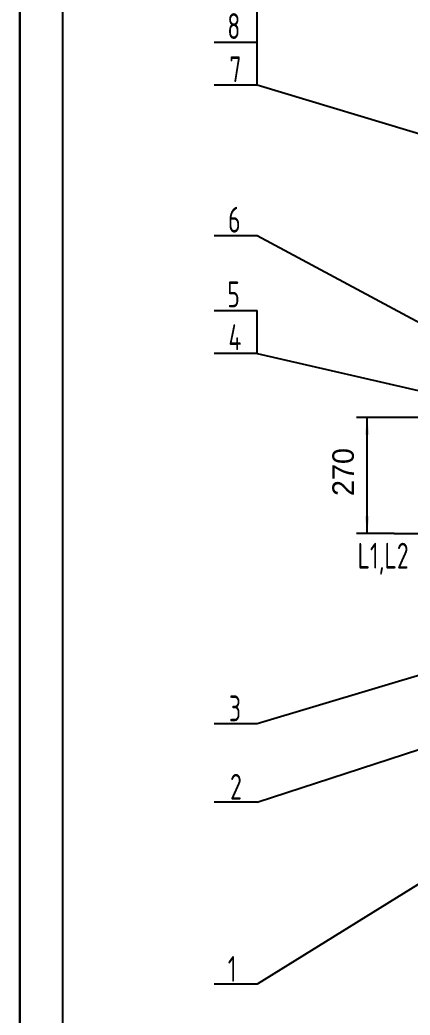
# Model space of a CAD drawing. Extents: x 184 to 1198, y -216 to 625.
# Drawn here: x 604.3 to 695, y 246.8 to 478.2 of the extents above; entities that cross this region are included whole.
import ezdxf

# ---------------------------------------------------------------- set-up
doc = ezdxf.new("R2010")
doc.units = 0
doc.layers.get('0').update_dxf_attribs({"color": 8, "linetype": 'CONTINUOUS'})
doc.layers.add('0-EQUIPMENT', color=7, linetype='CONTINUOUS')
doc.layers.add('1', color=8, linetype='CONTINUOUS')
doc.styles.add('HZTXT', font='tssdeng.shx', dxfattribs={"width": 0.8, "bigfont": 'tssdchn.shx'})
doc.styles.add('STYLE1', font='cadt_en.shx', dxfattribs={"width": 0.650136, "bigfont": 'cadt_hz.shx'})

# ---------------------------------------------------------------- blocks, each defined once
blk = doc.blocks.new('*D27')
for p, q in [((707.03, 385.75), (682.51, 385.75)), ((685.01, 358.75), (685.01, 385.75)), ((691.31, 358.75), (682.51, 358.75))]:
    blk.add_line(p, q)
for points in [[(685.01, 385.75), (685.51, 381.75), (684.51, 381.75)], [(685.01, 358.75), (684.51, 362.75), (685.51, 362.75)]]:
    blk.add_solid(points)
at = {"style": 'STYLE1'}
blk.add_text('270', height=5, rotation=90, dxfattribs=at).set_placement((681.92, 367.48))

msp = doc.modelspace()

# ---------------------------------------------------------------- linework, layer by layer
for p, q in [((604.27989, -216.09659), (604.27989, 624.90341)), ((604.27989, 624.90341), (604.27989, -216.09659, 1))]:
    msp.add_line(p, q)
at = {"layer": '0-EQUIPMENT'}
for p, q in [((659.45414, 463.00437), (659.45414, 513.00437, 1)), ((649.45414, 473.00437), (659.45414, 473.00437)), ((659.45414, 463.00437), (649.45414, 463.00437)), ((752.90528, 434.77396), (659.45414, 463.00437)), ((659.45414, 427.96098), (649.45414, 427.96098)), ((711.62442, 399.91583), (659.45414, 427.96098)), ((649.45414, 410.62192), (659.45414, 410.62192)), ((659.45414, 400.62192), (659.45414, 410.62192)), ((659.45414, 400.62192), (649.45414, 400.62192)), ((659.45414, 400.62192), (702.93679, 390.60433)), ((691.30677, 358.74992), (710.65309, 358.74992)), ((718.71389, 332.29873), (659.45414, 314.5205)), ((659.45414, 314.5205), (649.45414, 314.5205, 1)), ((659.45414, 296.28164), (706.73164, 311.6838)), ((659.45414, 296.28164), (649.45414, 296.28164, 1)), ((722.39314, 292.99292), (659.45414, 253.9551, 1)), ((659.45414, 253.9551), (649.45414, 253.9551, 1))]:
    msp.add_line(p, q, dxfattribs=at)
at = {"layer": '1'}
msp.add_line((614.27989, -206.09659), (614.27989, 599.90341), dxfattribs=at)

# ---------------------------------------------------------------- block references
at = {"layer": '0-EQUIPMENT'}
msp.add_blockref('*D27', (0, 0), dxfattribs=at)

# ---------------------------------------------------------------- texts
at = {"layer": '0-EQUIPMENT', "style": 'HZTXT', "width": 0.7}
for s, p in [('8', (652.49814, 473.74192)), ('7', (652.98414, 463.69492)), ('6', (652.69114, 428.72392)), ('5', (652.49814, 411.35946)), ('4', (652.77414, 401.40092)), ('L1,L2', (682.78055, 350.60409)), ('3', (652.88214, 315.10199)), ('2', (653.14614, 296.88199)), ('1', (652.61814, 254.52699))]:
    msp.add_text(s, height=6, dxfattribs=at).set_placement(p)

doc.saveas('drawing.dxf')
